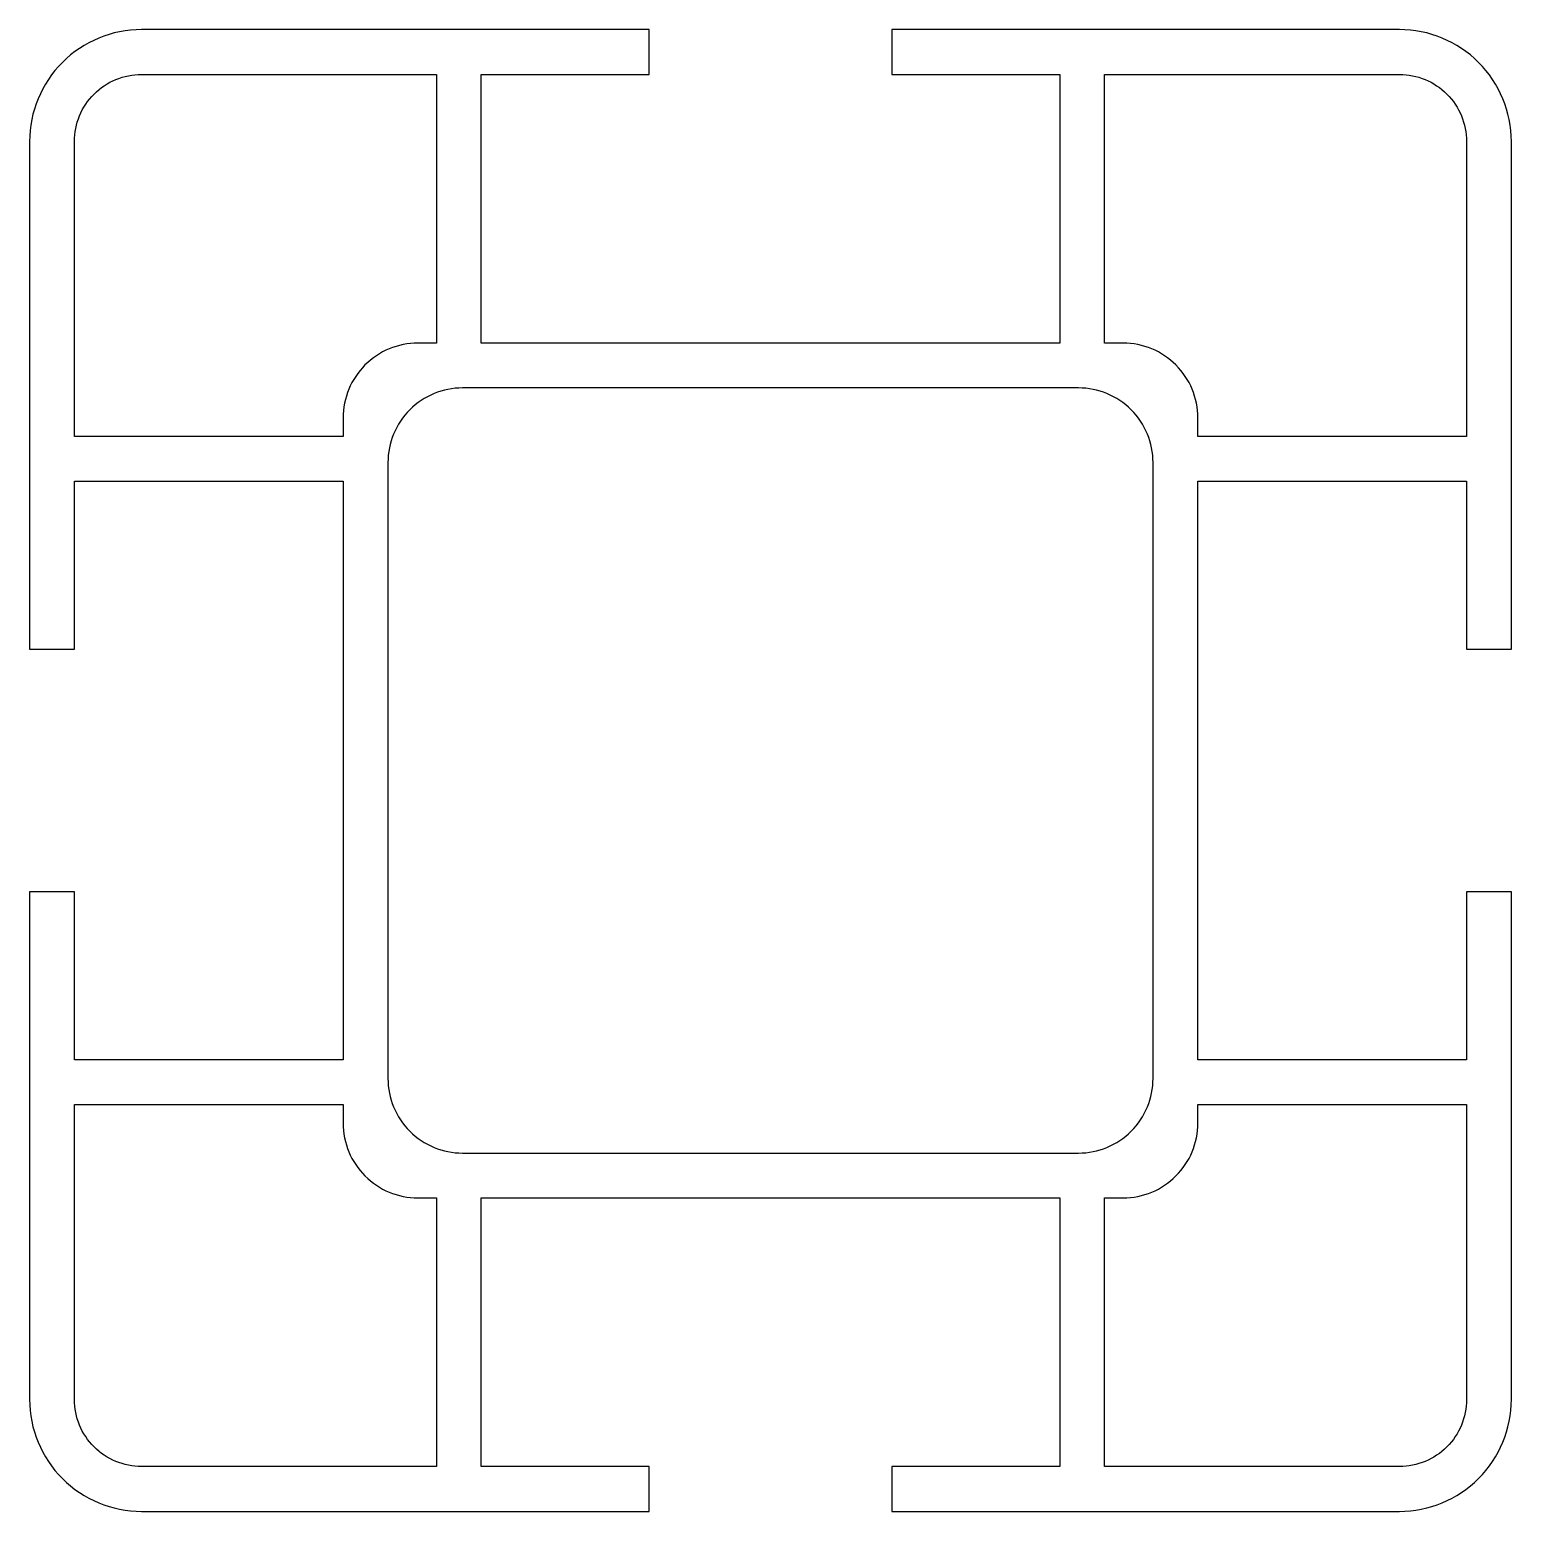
# Model space of a CAD drawing. Extents: x 134.7 to 174.4, y 194.9 to 234.6.
import ezdxf

# ---------------------------------------------------------------- set-up
doc = ezdxf.new("R2010")
doc.units = 0
doc.header["$LTSCALE"] = 15
doc.layers.add('ANA', color=220, linetype='CONTINUOUS')

msp = doc.modelspace()

# ---------------------------------------------------------------- linework, layer by layer
at = {"layer": 'ANA', "color": 0}
for points in [[(174.365, 197.902), (174.365, 211.502), (173.165, 211.502), (173.165, 207.002), (165.965, 207.002), (165.965, 214.752), (165.965, 222.502), (173.165, 222.502), (173.165, 218.002), (174.365, 218.002), (174.365, 231.602, 0.414214), (171.365, 234.602), (157.765, 234.602), (157.765, 233.402), (162.265, 233.402), (162.265, 226.202), (154.515, 226.202), (146.765, 226.202), (146.765, 233.402), (151.265, 233.402), (151.265, 234.602), (137.665, 234.602, 0.414214), (134.665, 231.602), (134.665, 218.002), (135.865, 218.002), (135.865, 222.502), (143.065, 222.502), (143.065, 214.752), (143.065, 207.002), (135.865, 207.002), (135.865, 211.502), (134.665, 211.502), (134.665, 197.902, 0.414214), (137.665, 194.902), (151.265, 194.902), (151.265, 196.102), (146.765, 196.102), (146.765, 203.302), (154.515, 203.302), (162.265, 203.302), (162.265, 196.102), (157.765, 196.102), (157.765, 194.902), (171.365, 194.902, 0.414214)], [(143.065, 223.702), (135.865, 223.702), (135.865, 231.602, -0.414214), (137.665, 233.402), (145.565, 233.402), (145.565, 226.202), (145.065, 226.202, 0.414214), (143.065, 224.202)], [(163.465, 226.202), (163.465, 233.402), (171.365, 233.402, -0.414214), (173.165, 231.602), (173.165, 223.702), (165.965, 223.702), (165.965, 224.202, 0.414214), (163.965, 226.202)], [(154.515, 204.502), (162.765, 204.502, 0.414214), (164.765, 206.502), (164.765, 214.752), (164.765, 223.002, 0.414214), (162.765, 225.002), (154.515, 225.002), (146.265, 225.002, 0.414214), (144.265, 223.002), (144.265, 214.752), (144.265, 206.502, 0.414214), (146.265, 204.502)], [(145.565, 203.302), (145.565, 196.102), (137.665, 196.102, -0.414214), (135.865, 197.902), (135.865, 205.802), (143.065, 205.802), (143.065, 205.302, 0.414214), (145.065, 203.302)], [(165.965, 205.802), (173.165, 205.802), (173.165, 197.902, -0.414214), (171.365, 196.102), (163.465, 196.102), (163.465, 203.302), (163.965, 203.302, 0.414214), (165.965, 205.302)]]:
    msp.add_lwpolyline(points, format="xyb", close=True, dxfattribs=at)

doc.saveas('drawing.dxf')
